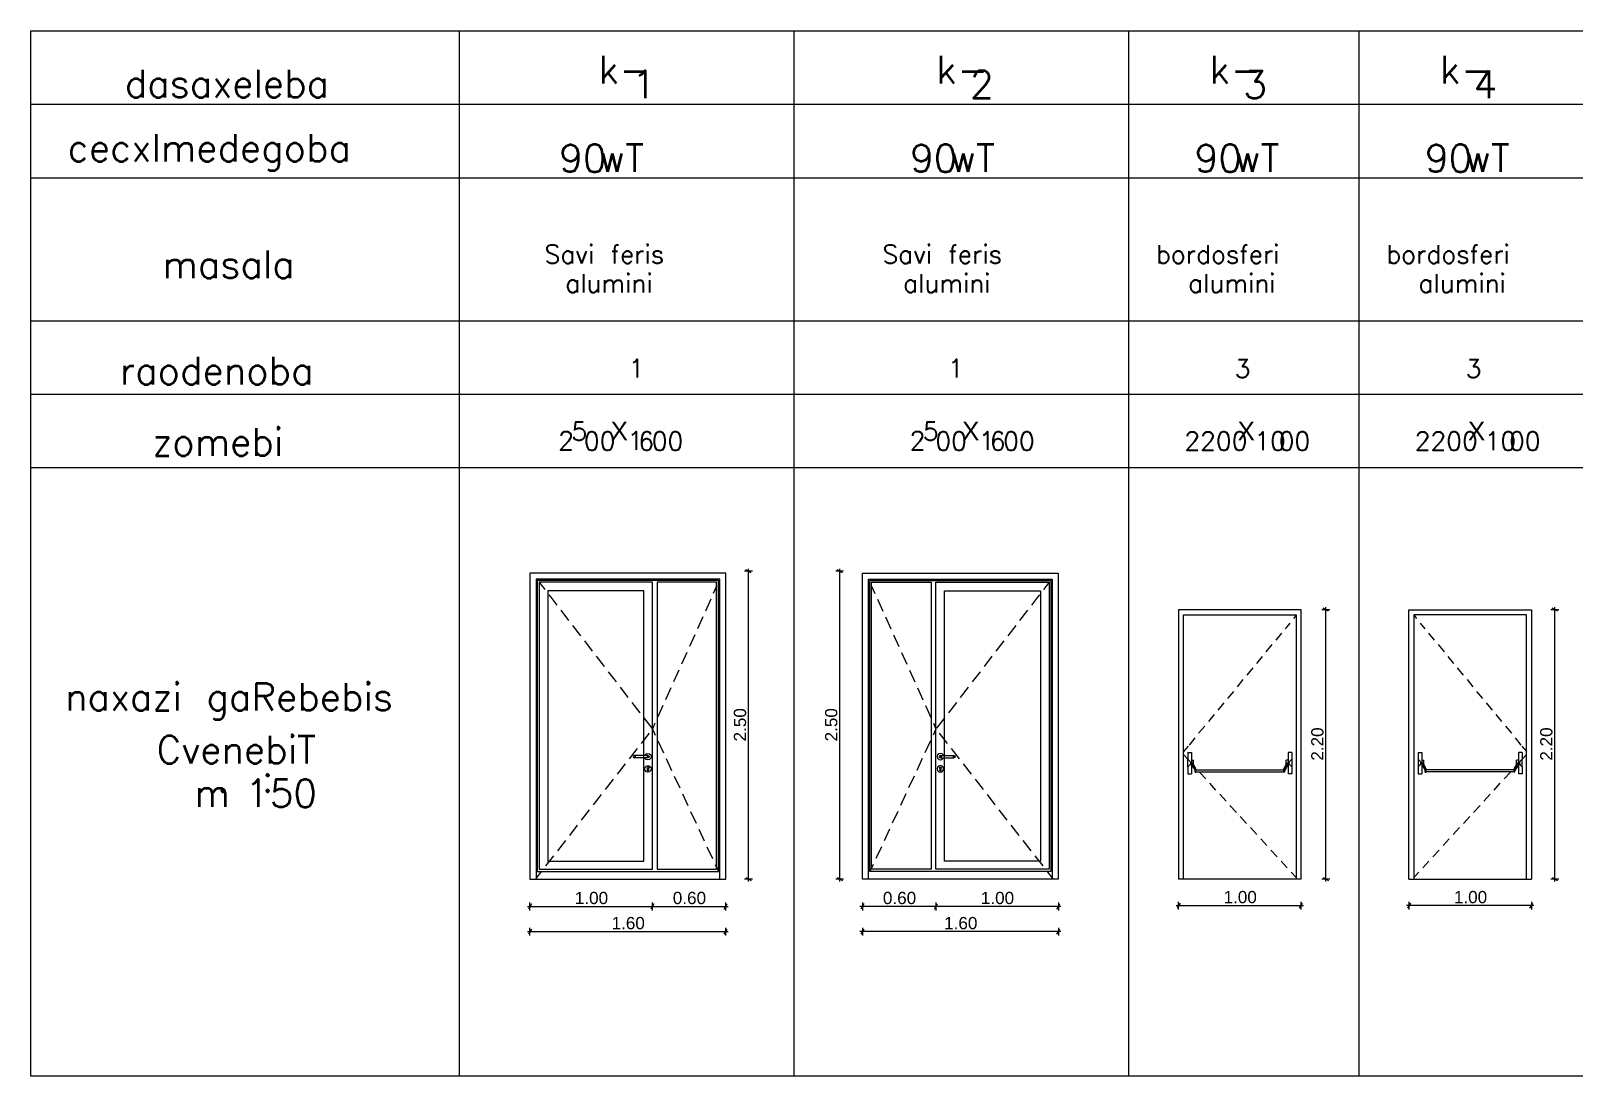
# Model space of a CAD drawing. Header units: millimetres. Extents: x 475616349 to 476941521, y 4620115302 to 4621446928.
# Drawn here: x 476661178 to 476692290, y 4620389122 to 4620410203 of the extents above; entities that cross this region are included whole.
import ezdxf

# ---------------------------------------------------------------- set-up
doc = ezdxf.new("R2010")
doc.units = ezdxf.units.MM
doc.header["$MEASUREMENT"] = 0
doc.layers.add('New_Car-Art_Pen_No__4', color=7, linetype='Continuous', lineweight=0)
doc.styles.add('GENERATED_STYLE_2', font='arial.ttf')

msp = doc.modelspace()

# ---------------------------------------------------------------- linework, layer by layer
at = {"layer": 'New_Car-Art_Pen_No__4', "color": 7, "linetype": 'Continuous', "lineweight": 0}
for points in [[(476661177.553, 4620410203.036), (476683314.077, 4620410203.036)], [(476661177.553, 4620389121.904), (476661177.553, 4620410203.036)], [(476669816.757, 4620389121.904), (476669816.757, 4620410203.036)], [(476676565.167, 4620389121.904), (476676565.167, 4620410203.036)], [(476683314.077, 4620389121.904), (476683314.077, 4620410203.036)], [(476683314.077, 4620389121.904), (476683314.077, 4620410203.036)], [(476683314.077, 4620410203.036), (476701888.106, 4620410203.036)], [(476687957.584, 4620389121.904), (476687957.584, 4620410203.036)], [(476661177.553, 4620408722.034), (476683314.077, 4620408722.034)], [(476683314.077, 4620408722.034), (476701888.106, 4620408722.034)], [(476661177.553, 4620407241.031), (476683314.077, 4620407241.031)], [(476683314.077, 4620407241.031), (476701888.106, 4620407241.031)], [(476661177.553, 4620404355.827), (476683314.077, 4620404355.827)], [(476683314.077, 4620404355.827), (476701888.106, 4620404355.827)], [(476661177.553, 4620402874.825), (476683314.077, 4620402874.825)], [(476683314.077, 4620402874.825), (476701888.106, 4620402874.825)], [(476661177.553, 4620401393.823), (476683314.077, 4620401393.823)], [(476683314.077, 4620401393.823), (476701888.106, 4620401393.823)], [(476675697.666, 4620399273.219), (476675593.065, 4620399333.619)], [(476675645.365, 4620399303.419), (476675645.365, 4620399354.519)], [(476677537.168, 4620399273.219), (476677432.568, 4620399333.619)], [(476677484.868, 4620399303.419), (476677484.868, 4620399354.519)], [(476675187.665, 4620399268.619), (476671239.259, 4620399268.619)], [(476671239.259, 4620399268.619), (476671239.259, 4620398773.519)], [(476675064.265, 4620399144.919), (476671362.659, 4620399144.919)], [(476671362.659, 4620399144.919), (476671362.659, 4620398773.519)], [(476675039.565, 4620399120.219), (476671387.359, 4620399120.219)], [(476671387.359, 4620399120.219), (476671387.359, 4620398773.519)], [(476673707.063, 4620399083.119), (476671424.359, 4620399083.119)], [(476671424.359, 4620399083.119), (476671424.359, 4620398773.519)], [(476671424.359, 4620399083.119), (476671539.659, 4620398933.619)], [(476673707.063, 4620398773.519), (476673707.063, 4620399083.119)], [(476675002.564, 4620399083.119), (476673805.763, 4620399083.119)], [(476673805.763, 4620399083.119), (476673805.763, 4620398773.519)], [(476675002.564, 4620399006.419), (476674936.264, 4620398858.819)], [(476675002.564, 4620398773.519), (476675002.564, 4620399083.119)], [(476675039.565, 4620398773.519), (476675039.565, 4620399120.219)], [(476675064.265, 4620398773.519), (476675064.265, 4620399144.919)], [(476675187.665, 4620398773.519), (476675187.665, 4620399268.619)], [(476675723.866, 4620399303.419), (476675566.965, 4620399303.419)], [(476675645.365, 4620393097.41), (476675645.365, 4620399303.419)], [(476677563.368, 4620399303.419), (476677406.368, 4620399303.419)], [(476677484.868, 4620393097.41), (476677484.868, 4620399303.419)], [(476677942.569, 4620398773.519), (476677942.569, 4620399268.619)], [(476677942.569, 4620399268.619), (476681890.975, 4620399268.619)], [(476678065.969, 4620398773.519), (476678065.969, 4620399144.919)], [(476678065.969, 4620399144.919), (476681767.575, 4620399144.919)], [(476678090.669, 4620398773.519), (476678090.669, 4620399120.219)], [(476678090.669, 4620399120.219), (476681742.875, 4620399120.219)], [(476678127.669, 4620398773.519), (476678127.669, 4620399083.119)], [(476678127.669, 4620399083.119), (476679324.571, 4620399083.119)], [(476678127.669, 4620399006.419), (476678193.969, 4620398858.819)], [(476679324.571, 4620399083.119), (476679324.571, 4620398773.519)], [(476679423.271, 4620398773.519), (476679423.271, 4620399083.119)], [(476679423.271, 4620399083.119), (476681705.875, 4620399083.119)], [(476681705.875, 4620399083.119), (476681590.575, 4620398933.619)], [(476681705.875, 4620399083.119), (476681705.875, 4620398773.519)], [(476681742.875, 4620399120.219), (476681742.875, 4620398773.519)], [(476681767.575, 4620399144.919), (476681767.575, 4620398773.519)], [(476681890.975, 4620399268.619), (476681890.975, 4620398773.519)], [(476671239.259, 4620398773.519), (476671239.159, 4620393097.81)], [(476671362.659, 4620398773.519), (476671362.659, 4620393097.81)], [(476671387.359, 4620398773.519), (476671387.359, 4620393245.81)], [(476671424.359, 4620398773.519), (476671424.359, 4620393295.21)], [(476673534.262, 4620398910.419), (476671597.059, 4620398910.419)], [(476671597.059, 4620398910.419), (476671597.059, 4620398773.519)], [(476671597.059, 4620398773.519), (476671597.059, 4620393455.61)], [(476671619.459, 4620398830.119), (476671658.159, 4620398779.919)], [(476671658.159, 4620398779.919), (476671778.96, 4620398623.318)], [(476673534.262, 4620398773.519), (476673534.262, 4620398910.419)], [(476673534.262, 4620393455.61), (476673534.262, 4620398773.519)], [(476673707.063, 4620396122.914), (476673707.063, 4620398773.519)], [(476673805.763, 4620398773.519), (476673805.763, 4620393295.21)], [(476674882.764, 4620398739.718), (476674775.664, 4620398501.418)], [(476675002.564, 4620393295.21), (476675002.564, 4620398773.519)], [(476675039.565, 4620393245.81), (476675039.565, 4620398773.519)], [(476675064.265, 4620393097.81), (476675064.265, 4620398773.519)], [(476675187.465, 4620393097.81), (476675187.665, 4620398773.519)], [(476677942.769, 4620393097.81), (476677942.569, 4620398773.519)], [(476678065.969, 4620393097.81), (476678065.969, 4620398773.519)], [(476678090.669, 4620393245.81), (476678090.669, 4620398773.519)], [(476678127.669, 4620393295.21), (476678127.669, 4620398773.519)], [(476678247.469, 4620398739.718), (476678354.57, 4620398501.418)], [(476679324.571, 4620398773.519), (476679324.571, 4620393295.21)], [(476679423.271, 4620396122.914), (476679423.271, 4620398773.519)], [(476679595.972, 4620398773.519), (476679595.972, 4620398910.419)], [(476679595.972, 4620398910.419), (476681533.174, 4620398910.419)], [(476679595.972, 4620393455.61), (476679595.972, 4620398773.519)], [(476681472.074, 4620398779.919), (476681351.274, 4620398623.318)], [(476681510.774, 4620398830.119), (476681472.074, 4620398779.919)], [(476681533.174, 4620398910.419), (476681533.174, 4620398773.519)], [(476681533.174, 4620398773.519), (476681533.174, 4620393455.61)], [(476681705.875, 4620398773.519), (476681705.875, 4620393295.21)], [(476681742.875, 4620398773.519), (476681742.875, 4620393245.81)], [(476681767.575, 4620398773.519), (476681767.575, 4620393097.81)], [(476681890.975, 4620398773.519), (476681891.175, 4620393097.81)], [(476671858.76, 4620398519.818), (476672018.26, 4620398312.918)], [(476674722.164, 4620398382.318), (476674615.064, 4620398144.018)], [(476678408.07, 4620398382.318), (476678515.17, 4620398144.018)], [(476681271.474, 4620398519.818), (476681111.974, 4620398312.918)], [(476684316.579, 4620398527.618), (476684316.579, 4620393097.21)], [(476686784.882, 4620398527.618), (476684316.579, 4620398527.618)], [(476684415.279, 4620393097.21), (476684415.279, 4620398428.818)], [(476684415.279, 4620398428.818), (476686686.182, 4620398428.818)], [(476686682.082, 4620398412.618), (476686631.282, 4620398350.818)], [(476686686.182, 4620398428.818), (476686686.182, 4620393097.21)], [(476686784.882, 4620393097.21), (476686784.882, 4620398527.618)], [(476687363.683, 4620398527.618), (476687206.783, 4620398527.618)], [(476687337.583, 4620398497.418), (476687232.883, 4620398557.818)], [(476687285.183, 4620398527.618), (476687285.183, 4620398578.718)], [(476687285.183, 4620393097.21), (476687285.183, 4620398527.618)], [(476688960.086, 4620393097.21), (476688960.086, 4620398527.618)], [(476688960.086, 4620398527.618), (476691428.39, 4620398527.618)], [(476689058.786, 4620398428.818), (476689058.786, 4620393097.21)], [(476691329.689, 4620398428.818), (476689058.786, 4620398428.818)], [(476689062.886, 4620398412.618), (476689113.686, 4620398350.818)], [(476691329.689, 4620393097.21), (476691329.689, 4620398428.818)], [(476691428.39, 4620398527.618), (476691428.39, 4620393097.21)], [(476691979.39, 4620398527.618), (476691822.49, 4620398527.618)], [(476691953.29, 4620398497.418), (476691848.69, 4620398557.818)], [(476691900.99, 4620398527.618), (476691900.99, 4620398578.718)], [(476691900.99, 4620393097.21), (476691900.99, 4620398527.618)], [(476672098.06, 4620398209.518), (476672257.56, 4620398002.617)], [(476681032.274, 4620398209.518), (476680872.673, 4620398002.617)], [(476686559.682, 4620398259.918), (476686466.082, 4620398146.018)], [(476689185.286, 4620398259.918), (476689278.886, 4620398146.018)], [(476672337.26, 4620397899.217), (476672496.861, 4620397692.317)], [(476674561.564, 4620398024.817), (476674454.464, 4620397786.517)], [(476678568.67, 4620398024.817), (476678675.77, 4620397786.517)], [(476680792.973, 4620397899.217), (476680633.473, 4620397692.317)], [(476686199.082, 4620397824.917), (476686077.281, 4620397679.817)], [(476686390.982, 4620398057.817), (476686274.182, 4620397913.017)], [(476689353.886, 4620398057.817), (476689470.787, 4620397913.017)], [(476689545.787, 4620397824.917), (476689667.687, 4620397679.817)], [(476672576.561, 4620397588.917), (476672736.061, 4620397382.016)], [(476674400.964, 4620397667.417), (476674293.863, 4620397429.116)], [(476678729.27, 4620397667.417), (476678836.37, 4620397429.116)], [(476680553.673, 4620397588.917), (476680394.173, 4620397382.016)], [(476686002.481, 4620397586.717), (476685885.681, 4620397441.816)], [(476689742.387, 4620397586.717), (476689859.287, 4620397441.816)], [(476672815.861, 4620397278.616), (476672975.361, 4620397071.716)], [(476674240.363, 4620397310.016), (476674133.263, 4620397071.716)], [(476678889.87, 4620397310.016), (476678996.971, 4620397071.716)], [(476680314.373, 4620397278.616), (476680154.872, 4620397071.716)], [(476685810.581, 4620397353.716), (476685688.781, 4620397208.616)], [(476689934.387, 4620397353.716), (476690056.187, 4620397208.616)], [(476673055.162, 4620396968.316), (476673214.662, 4620396761.415)], [(476674079.763, 4620396952.516), (476673972.763, 4620396714.315)], [(476679050.471, 4620396952.516), (476679157.571, 4620396714.315)], [(476680075.072, 4620396968.316), (476679915.572, 4620396761.415)], [(476685422.08, 4620396882.516), (476685300.28, 4620396737.415)], [(476685613.781, 4620397120.516), (476685496.881, 4620396975.616)], [(476690131.188, 4620397120.516), (476690248.088, 4620396975.616)], [(476690322.888, 4620396882.516), (476690444.688, 4620396737.415)], [(476673294.362, 4620396658.015), (476673453.962, 4620396451.115)], [(476673919.163, 4620396595.115), (476673812.163, 4620396356.815)], [(476679211.071, 4620396595.115), (476679318.171, 4620396356.815)], [(476679835.872, 4620396658.015), (476679676.372, 4620396451.115)], [(476685230.18, 4620396649.515), (476685108.38, 4620396504.415)], [(476690514.788, 4620396649.515), (476690636.588, 4620396504.415)], [(476673533.662, 4620396347.715), (476673693.162, 4620396140.814)], [(476673758.563, 4620396237.715), (476673707.063, 4620396122.914)], [(476679371.671, 4620396237.715), (476679423.271, 4620396122.914)], [(476679596.572, 4620396347.715), (476679437.071, 4620396140.814)], [(476685033.38, 4620396416.315), (476684916.48, 4620396271.415)], [(476690711.588, 4620396416.315), (476690828.489, 4620396271.415)], [(476673640.562, 4620396037.714), (476673479.862, 4620395831.814)], [(476673707.063, 4620393295.21), (476673707.063, 4620396122.914)], [(476673707.063, 4620396122.914), (476673763.963, 4620396000.114)], [(476679423.271, 4620396122.914), (476679366.371, 4620396000.114)], [(476679423.271, 4620393295.21), (476679423.271, 4620396122.914)], [(476679489.671, 4620396037.714), (476679650.372, 4620395831.814)], [(476684644.779, 4620395945.114), (476684527.979, 4620395800.314)], [(476684841.68, 4620396178.415), (476684719.579, 4620396038.214)], [(476690903.289, 4620396178.415), (476691025.389, 4620396038.214)], [(476691100.089, 4620395945.114), (476691216.989, 4620395800.314)], [(476673399.562, 4620395728.814), (476673238.862, 4620395522.814)], [(476673328.362, 4620395582.914), (476673321.162, 4620395565.514)], [(476673332.262, 4620395582.914), (476673325.362, 4620395565.514)], [(476673345.862, 4620395590.214), (476673328.362, 4620395582.914)], [(476673344.062, 4620395582.914), (476673338.862, 4620395565.514)], [(476673348.662, 4620395590.214), (476673345.862, 4620395590.214)], [(476673356.662, 4620395590.214), (476673348.662, 4620395590.214)], [(476673368.662, 4620395590.214), (476673356.662, 4620395590.214)], [(476673361.862, 4620395582.914), (476673359.062, 4620395565.514)], [(476673382.862, 4620395590.214), (476673368.662, 4620395590.214)], [(476673580.262, 4620395590.214), (476673382.862, 4620395590.214)], [(476673557.262, 4620395590.214), (476673559.562, 4620395598.814)], [(476673559.562, 4620395598.814), (476673583.962, 4620395623.214)], [(476673594.462, 4620395590.214), (476673580.262, 4620395590.214)], [(476673583.962, 4620395623.214), (476673617.262, 4620395632.114)], [(476673606.462, 4620395590.214), (476673594.462, 4620395590.214)], [(476673601.262, 4620395582.914), (476673604.062, 4620395565.514)], [(476673614.462, 4620395590.214), (476673606.462, 4620395590.214)], [(476673617.262, 4620395590.214), (476673614.462, 4620395590.214)], [(476673617.262, 4620395632.114), (476673650.562, 4620395623.214)], [(476673617.262, 4620395590.214), (476673634.762, 4620395582.914)], [(476673619.062, 4620395582.914), (476673624.262, 4620395565.514)], [(476673630.862, 4620395582.914), (476673637.662, 4620395565.514)], [(476673634.762, 4620395582.914), (476673641.962, 4620395565.514)], [(476673650.562, 4620395623.214), (476673674.962, 4620395598.814)], [(476673674.962, 4620395598.814), (476673683.862, 4620395565.514)], [(476673818.763, 4620395881.514), (476673928.563, 4620395644.514)], [(476679311.471, 4620395881.514), (476679201.671, 4620395644.514)], [(476679455.271, 4620395598.814), (476679446.371, 4620395565.514)], [(476679479.671, 4620395623.214), (476679455.271, 4620395598.814)], [(476679512.971, 4620395632.114), (476679479.671, 4620395623.214)], [(476679495.471, 4620395582.914), (476679488.271, 4620395565.514)], [(476679499.371, 4620395582.914), (476679492.571, 4620395565.514)], [(476679512.971, 4620395590.214), (476679495.471, 4620395582.914)], [(476679511.271, 4620395582.914), (476679505.971, 4620395565.514)], [(476679546.271, 4620395623.214), (476679512.971, 4620395632.114)], [(476679512.971, 4620395590.214), (476679515.771, 4620395590.214)], [(476679515.771, 4620395590.214), (476679523.771, 4620395590.214)], [(476679523.771, 4620395590.214), (476679535.771, 4620395590.214)], [(476679528.971, 4620395582.914), (476679526.171, 4620395565.514)], [(476679535.771, 4620395590.214), (476679549.971, 4620395590.214)], [(476679570.671, 4620395598.814), (476679546.271, 4620395623.214)], [(476679549.971, 4620395590.214), (476679747.372, 4620395590.214)], [(476679572.971, 4620395590.214), (476679570.671, 4620395598.814)], [(476679730.672, 4620395728.814), (476679891.372, 4620395522.814)], [(476679747.372, 4620395590.214), (476679761.572, 4620395590.214)], [(476679761.572, 4620395590.214), (476679773.572, 4620395590.214)], [(476679768.372, 4620395582.914), (476679771.172, 4620395565.514)], [(476679773.572, 4620395590.214), (476679781.572, 4620395590.214)], [(476679781.572, 4620395590.214), (476679784.372, 4620395590.214)], [(476679784.372, 4620395590.214), (476679801.872, 4620395582.914)], [(476679786.172, 4620395582.914), (476679791.372, 4620395565.514)], [(476679798.072, 4620395582.914), (476679804.872, 4620395565.514)], [(476679801.872, 4620395582.914), (476679809.072, 4620395565.514)], [(476684509.179, 4620395779.514), (476684415.279, 4620395670.614)], [(476684504.579, 4620395511.914), (476684415.279, 4620395606.114)], [(476684504.579, 4620395650.714), (476684504.579, 4620395571.414)], [(476684504.579, 4620395650.714), (476684573.979, 4620395650.714)], [(476684573.979, 4620395650.714), (476684573.979, 4620395571.414)], [(476686527.482, 4620395650.714), (476686527.482, 4620395571.414)], [(476686596.882, 4620395650.714), (476686527.482, 4620395650.714)], [(476686596.882, 4620395650.714), (476686596.882, 4620395571.414)], [(476689148.086, 4620395650.714), (476689148.086, 4620395571.414)], [(476689148.086, 4620395650.714), (476689217.486, 4620395650.714)], [(476689217.486, 4620395650.714), (476689217.486, 4620395571.414)], [(476691170.989, 4620395650.714), (476691170.989, 4620395571.414)], [(476691240.389, 4620395650.714), (476691170.989, 4620395650.714)], [(476691235.789, 4620395779.514), (476691329.689, 4620395670.614)], [(476691240.389, 4620395650.714), (476691240.389, 4620395571.414)], [(476691240.389, 4620395511.914), (476691329.689, 4620395606.114)], [(476673158.562, 4620395419.813), (476672997.861, 4620395213.913)], [(476673321.162, 4620395565.514), (476673328.362, 4620395548.014)], [(476673325.362, 4620395565.514), (476673332.262, 4620395548.014)], [(476673328.362, 4620395548.014), (476673345.862, 4620395540.814)], [(476673338.862, 4620395565.514), (476673344.062, 4620395548.014)], [(476673348.662, 4620395540.814), (476673345.862, 4620395540.814)], [(476673356.662, 4620395540.814), (476673348.662, 4620395540.814)], [(476673368.662, 4620395540.814), (476673356.662, 4620395540.814)], [(476673359.062, 4620395565.514), (476673361.862, 4620395548.014)], [(476673382.862, 4620395540.814), (476673368.662, 4620395540.814)], [(476673580.262, 4620395540.814), (476673382.862, 4620395540.814)], [(476673550.662, 4620395318.713), (476673559.562, 4620395352.013)], [(476673559.562, 4620395285.413), (476673550.662, 4620395318.713)], [(476673559.562, 4620395532.214), (476673557.262, 4620395540.814)], [(476673583.962, 4620395507.814), (476673559.562, 4620395532.214)], [(476673559.562, 4620395352.013), (476673583.962, 4620395376.413)], [(476673583.962, 4620395261.013), (476673559.562, 4620395285.413)], [(476673594.462, 4620395540.814), (476673580.262, 4620395540.814)], [(476673617.262, 4620395498.914), (476673583.962, 4620395507.814)], [(476673583.962, 4620395376.413), (476673617.262, 4620395385.313)], [(476673606.462, 4620395540.814), (476673594.462, 4620395540.814)], [(476673600.662, 4620395347.413), (476673598.862, 4620395342.613)], [(476673598.862, 4620395342.613), (476673604.962, 4620395329.613)], [(476673600.662, 4620395347.413), (476673604.062, 4620395356.113)], [(476673604.062, 4620395565.514), (476673601.262, 4620395548.014)], [(476673617.262, 4620395361.713), (476673604.062, 4620395356.113)], [(476673604.962, 4620395329.613), (476673604.962, 4620395325.813)], [(476673604.962, 4620395325.813), (476673604.962, 4620395318.713)], [(476673604.962, 4620395318.713), (476673604.962, 4620395311.613)], [(476673604.962, 4620395311.613), (476673604.962, 4620395297.313)], [(476673604.962, 4620395297.313), (476673604.962, 4620395287.913)], [(476673604.962, 4620395287.913), (476673608.562, 4620395279.113)], [(476673614.462, 4620395540.814), (476673606.462, 4620395540.814)], [(476673608.562, 4620395279.113), (476673617.262, 4620395275.513)], [(476673617.262, 4620395540.814), (476673614.462, 4620395540.814)], [(476673634.762, 4620395548.014), (476673617.262, 4620395540.814)], [(476673650.562, 4620395507.814), (476673617.262, 4620395498.914)], [(476673617.262, 4620395385.313), (476673650.562, 4620395376.413)], [(476673630.562, 4620395356.113), (476673617.262, 4620395361.713)], [(476673617.262, 4620395275.513), (476673625.962, 4620395279.113)], [(476673624.262, 4620395565.514), (476673619.062, 4620395548.014)], [(476673625.962, 4620395279.113), (476673629.662, 4620395287.913)], [(476673629.662, 4620395329.613), (476673635.662, 4620395342.613)], [(476673629.662, 4620395325.813), (476673629.662, 4620395329.613)], [(476673629.662, 4620395325.813), (476673629.662, 4620395318.713)], [(476673629.662, 4620395318.713), (476673629.662, 4620395311.613)], [(476673629.662, 4620395311.613), (476673629.662, 4620395297.313)], [(476673629.662, 4620395297.313), (476673629.662, 4620395287.913)], [(476673633.862, 4620395347.413), (476673630.562, 4620395356.113)], [(476673637.662, 4620395565.514), (476673630.862, 4620395548.014)], [(476673633.862, 4620395347.413), (476673635.662, 4620395342.613)], [(476673641.962, 4620395565.514), (476673634.762, 4620395548.014)], [(476673674.962, 4620395532.214), (476673650.562, 4620395507.814)], [(476673650.562, 4620395376.413), (476673674.962, 4620395352.013)], [(476673674.962, 4620395285.413), (476673650.562, 4620395261.013)], [(476673683.862, 4620395565.514), (476673674.962, 4620395532.214)], [(476673674.962, 4620395352.013), (476673683.862, 4620395318.713)], [(476673683.862, 4620395318.713), (476673674.962, 4620395285.413)], [(476673983.463, 4620395526.014), (476674093.263, 4620395288.913)], [(476679146.771, 4620395526.014), (476679036.971, 4620395288.913)], [(476679446.371, 4620395565.514), (476679455.271, 4620395532.214)], [(476679455.271, 4620395352.013), (476679446.371, 4620395318.713)], [(476679446.371, 4620395318.713), (476679455.271, 4620395285.413)], [(476679455.271, 4620395532.214), (476679479.671, 4620395507.814)], [(476679479.671, 4620395376.413), (476679455.271, 4620395352.013)], [(476679455.271, 4620395285.413), (476679479.671, 4620395261.013)], [(476679479.671, 4620395507.814), (476679512.971, 4620395498.914)], [(476679512.971, 4620395385.313), (476679479.671, 4620395376.413)], [(476679488.271, 4620395565.514), (476679495.471, 4620395548.014)], [(476679492.571, 4620395565.514), (476679499.371, 4620395548.014)], [(476679496.371, 4620395347.413), (476679494.571, 4620395342.613)], [(476679500.671, 4620395329.613), (476679494.571, 4620395342.613)], [(476679495.471, 4620395548.014), (476679512.971, 4620395540.814)], [(476679496.371, 4620395347.413), (476679499.671, 4620395356.113)], [(476679499.671, 4620395356.113), (476679512.971, 4620395361.713)], [(476679500.671, 4620395325.813), (476679500.671, 4620395329.613)], [(476679500.671, 4620395325.813), (476679500.671, 4620395318.713)], [(476679500.671, 4620395318.713), (476679500.671, 4620395311.613)], [(476679500.671, 4620395311.613), (476679500.671, 4620395297.313)], [(476679500.671, 4620395297.313), (476679500.671, 4620395287.913)], [(476679504.271, 4620395279.113), (476679500.671, 4620395287.913)], [(476679512.971, 4620395275.513), (476679504.271, 4620395279.113)], [(476679505.971, 4620395565.514), (476679511.271, 4620395548.014)], [(476679512.971, 4620395540.814), (476679515.771, 4620395540.814)], [(476679512.971, 4620395498.914), (476679546.271, 4620395507.814)], [(476679546.271, 4620395376.413), (476679512.971, 4620395385.313)], [(476679512.971, 4620395361.713), (476679526.271, 4620395356.113)], [(476679521.671, 4620395279.113), (476679512.971, 4620395275.513)], [(476679515.771, 4620395540.814), (476679523.771, 4620395540.814)], [(476679525.271, 4620395287.913), (476679521.671, 4620395279.113)], [(476679523.771, 4620395540.814), (476679535.771, 4620395540.814)], [(476679531.371, 4620395342.613), (476679525.271, 4620395329.613)], [(476679525.271, 4620395329.613), (476679525.271, 4620395325.813)], [(476679525.271, 4620395325.813), (476679525.271, 4620395318.713)], [(476679525.271, 4620395318.713), (476679525.271, 4620395311.613)], [(476679525.271, 4620395311.613), (476679525.271, 4620395297.313)], [(476679525.271, 4620395297.313), (476679525.271, 4620395287.913)], [(476679526.171, 4620395565.514), (476679528.971, 4620395548.014)], [(476679529.571, 4620395347.413), (476679526.271, 4620395356.113)], [(476679529.571, 4620395347.413), (476679531.371, 4620395342.613)], [(476679535.771, 4620395540.814), (476679549.971, 4620395540.814)], [(476679546.271, 4620395507.814), (476679570.671, 4620395532.214)], [(476679570.671, 4620395352.013), (476679546.271, 4620395376.413)], [(476679546.271, 4620395261.013), (476679570.671, 4620395285.413)], [(476679549.971, 4620395540.814), (476679747.372, 4620395540.814)], [(476679570.671, 4620395532.214), (476679572.971, 4620395540.814)], [(476679579.571, 4620395318.713), (476679570.671, 4620395352.013)], [(476679570.671, 4620395285.413), (476679579.571, 4620395318.713)], [(476679747.372, 4620395540.814), (476679761.572, 4620395540.814)], [(476679761.572, 4620395540.814), (476679773.572, 4620395540.814)], [(476679771.172, 4620395565.514), (476679768.372, 4620395548.014)], [(476679773.572, 4620395540.814), (476679781.572, 4620395540.814)], [(476679781.572, 4620395540.814), (476679784.372, 4620395540.814)], [(476679801.872, 4620395548.014), (476679784.372, 4620395540.814)], [(476679791.372, 4620395565.514), (476679786.172, 4620395548.014)], [(476679804.872, 4620395565.514), (476679798.072, 4620395548.014)], [(476679809.072, 4620395565.514), (476679801.872, 4620395548.014)], [(476679971.672, 4620395419.813), (476680132.372, 4620395213.913)], [(476684524.379, 4620395378.013), (476684504.479, 4620395358.213)], [(476684504.579, 4620395571.414), (476684504.579, 4620395526.814)], [(476684504.579, 4620395526.814), (476684504.579, 4620395516.914)], [(476684504.579, 4620395516.814), (476684524.379, 4620395492.014)], [(476684504.579, 4620395358.213), (476684504.579, 4620395516.814)], [(476684504.579, 4620395358.213), (476684504.579, 4620395343.313)], [(476684504.579, 4620395343.313), (476684504.579, 4620395303.713)], [(476684504.579, 4620395303.713), (476684504.579, 4620395219.413)], [(476684524.379, 4620395492.114), (476684544.179, 4620395472.213)], [(476684544.179, 4620395397.913), (476684524.379, 4620395378.013)], [(476684544.179, 4620395472.213), (476684554.079, 4620395447.413)], [(476684554.079, 4620395422.613), (476684544.179, 4620395397.813)], [(476684554.079, 4620395447.413), (476684554.079, 4620395422.613)], [(476684573.979, 4620395571.414), (476684573.979, 4620395526.814)], [(476684573.979, 4620395526.814), (476684573.979, 4620395492.114)], [(476684573.979, 4620395492.114), (476684573.979, 4620395472.213)], [(476684573.979, 4620395492.114), (476684573.979, 4620395482.213)], [(476684573.979, 4620395492.114), (476684598.779, 4620395492.114)], [(476684573.979, 4620395482.113), (476684573.979, 4620395467.313)], [(476684573.979, 4620395472.213), (476684573.979, 4620395447.413)], [(476684573.979, 4620395467.313), (476684573.979, 4620395447.413)], [(476684573.979, 4620395447.413), (476684573.979, 4620395422.613)], [(476684573.979, 4620395447.413), (476684573.979, 4620395422.613)], [(476684573.979, 4620395432.613), (476684573.979, 4620395437.613)], [(476684573.979, 4620395422.613), (476684573.979, 4620395397.813)], [(476684573.979, 4620395422.613), (476684573.979, 4620395402.813)], [(476684573.979, 4620395402.813), (476684573.979, 4620395387.913)], [(476684573.979, 4620395397.913), (476684573.979, 4620395378.013)], [(476684573.979, 4620395387.913), (476684573.979, 4620395378.013)], [(476684573.979, 4620395378.013), (476684573.979, 4620395343.313)], [(476684573.979, 4620395378.013), (476684598.779, 4620395378.013)], [(476684573.979, 4620395343.313), (476684573.979, 4620395303.713)], [(476684573.979, 4620395303.713), (476684573.979, 4620395219.413)], [(476684598.779, 4620395492.114), (476684618.579, 4620395492.114)], [(476684598.779, 4620395412.713), (476684598.779, 4620395447.413)], [(476684648.279, 4620395313.613), (476684598.779, 4620395412.713)], [(476684598.779, 4620395373.113), (476684648.279, 4620395283.813)], [(476684618.579, 4620395482.113), (476684618.579, 4620395492.014)], [(476684618.579, 4620395467.313), (476684618.579, 4620395482.113)], [(476684618.579, 4620395447.413), (476684618.579, 4620395467.313)], [(476684618.579, 4620395412.713), (476684618.579, 4620395447.413)], [(476684663.179, 4620395313.613), (476684618.579, 4620395412.713)], [(476684658.279, 4620395343.313), (476684643.379, 4620395358.213)], [(476684648.279, 4620395293.713), (476684648.279, 4620395313.613)], [(476684648.279, 4620395278.913), (476684648.279, 4620395293.713)], [(476684648.279, 4620395264.013), (476684648.279, 4620395278.913)], [(476684648.279, 4620395254.113), (476684648.279, 4620395264.013)], [(476684663.179, 4620395293.713), (476684663.179, 4620395313.613)], [(476684663.179, 4620395298.713), (476686438.182, 4620395298.713)], [(476684663.179, 4620395278.913), (476684663.179, 4620395293.713)], [(476684663.179, 4620395264.013), (476684663.179, 4620395278.913)], [(476684663.179, 4620395254.113), (476684663.179, 4620395264.013)], [(476686438.282, 4620395313.613), (476686482.882, 4620395412.713)], [(476686438.282, 4620395293.713), (476686438.282, 4620395313.613)], [(476686438.282, 4620395278.913), (476686438.282, 4620395293.713)], [(476686438.282, 4620395264.013), (476686438.282, 4620395278.913)], [(476686438.282, 4620395254.113), (476686438.282, 4620395264.013)], [(476686458.082, 4620395313.613), (476686502.682, 4620395412.713)], [(476686502.682, 4620395373.113), (476686458.082, 4620395283.813)], [(476686458.082, 4620395293.713), (476686458.082, 4620395313.613)], [(476686458.082, 4620395278.913), (476686458.082, 4620395293.713)], [(476686458.082, 4620395264.013), (476686458.082, 4620395278.913)], [(476686458.082, 4620395254.113), (476686458.082, 4620395264.013)], [(476686502.682, 4620395492.114), (476686482.882, 4620395492.114)], [(476686482.882, 4620395482.113), (476686482.882, 4620395492.014)], [(476686482.882, 4620395467.313), (476686482.882, 4620395482.113)], [(476686482.882, 4620395447.413), (476686482.882, 4620395467.313)], [(476686482.882, 4620395412.713), (476686482.882, 4620395447.413)], [(476686527.482, 4620395492.114), (476686502.682, 4620395492.114)], [(476686502.682, 4620395412.713), (476686502.682, 4620395447.413)], [(476686527.482, 4620395378.013), (476686502.682, 4620395378.013)], [(476686527.482, 4620395571.414), (476686527.482, 4620395526.814)], [(476686527.482, 4620395526.814), (476686527.482, 4620395492.114)], [(476686527.482, 4620395492.114), (476686527.482, 4620395482.213)], [(476686527.482, 4620395492.114), (476686527.482, 4620395472.213)], [(476686527.482, 4620395482.113), (476686527.482, 4620395467.313)], [(476686527.482, 4620395472.213), (476686527.482, 4620395447.413)], [(476686527.482, 4620395467.313), (476686527.482, 4620395447.413)], [(476686527.482, 4620395447.413), (476686527.482, 4620395422.613)], [(476686527.482, 4620395447.413), (476686527.482, 4620395422.613)], [(476686527.482, 4620395422.613), (476686527.482, 4620395402.813)], [(476686527.482, 4620395422.613), (476686527.482, 4620395397.813)], [(476686527.482, 4620395402.813), (476686527.482, 4620395387.913)], [(476686527.482, 4620395397.913), (476686527.482, 4620395378.013)], [(476686527.482, 4620395387.913), (476686527.482, 4620395378.013)], [(476686527.482, 4620395378.013), (476686527.482, 4620395343.313)], [(476686527.482, 4620395343.313), (476686527.482, 4620395303.713)], [(476686527.482, 4620395303.713), (476686527.482, 4620395219.413)], [(476686547.282, 4620395447.413), (476686557.182, 4620395472.213)], [(476686547.282, 4620395422.613), (476686547.282, 4620395447.413)], [(476686557.282, 4620395397.913), (476686547.282, 4620395422.713)], [(476686577.082, 4620395378.013), (476686557.182, 4620395397.913)], [(476686557.282, 4620395472.213), (476686577.082, 4620395492.114)], [(476686577.082, 4620395492.114), (476686596.882, 4620395516.914)], [(476686596.882, 4620395358.213), (476686577.082, 4620395378.013)], [(476686596.882, 4620395571.414), (476686596.882, 4620395526.814)], [(476686596.882, 4620395526.814), (476686596.882, 4620395516.914)], [(476686596.882, 4620395516.814), (476686596.882, 4620395358.213)], [(476686596.882, 4620395358.213), (476686596.882, 4620395343.313)], [(476686596.882, 4620395343.313), (476686596.882, 4620395303.713)], [(476686596.882, 4620395303.713), (476686596.882, 4620395219.413)], [(476689167.886, 4620395492.114), (476689147.986, 4620395516.914)], [(476689148.086, 4620395571.414), (476689148.086, 4620395526.814)], [(476689148.086, 4620395526.814), (476689148.086, 4620395516.914)], [(476689148.086, 4620395516.814), (476689148.086, 4620395358.213)], [(476689148.086, 4620395358.213), (476689167.886, 4620395378.013)], [(476689148.086, 4620395358.213), (476689148.086, 4620395343.313)], [(476689148.086, 4620395343.313), (476689148.086, 4620395303.713)], [(476689148.086, 4620395303.713), (476689148.086, 4620395219.413)], [(476689187.686, 4620395472.213), (476689167.886, 4620395492.114)], [(476689167.886, 4620395378.013), (476689187.686, 4620395397.913)], [(476689197.586, 4620395447.413), (476689187.686, 4620395472.213)], [(476689187.686, 4620395397.913), (476689197.586, 4620395422.713)], [(476689197.586, 4620395422.613), (476689197.586, 4620395447.413)], [(476689217.486, 4620395571.414), (476689217.486, 4620395526.814)], [(476689217.486, 4620395526.814), (476689217.486, 4620395492.114)], [(476689217.486, 4620395492.114), (476689217.486, 4620395482.213)], [(476689217.486, 4620395492.114), (476689242.286, 4620395492.114)], [(476689217.486, 4620395492.114), (476689217.486, 4620395472.213)], [(476689217.486, 4620395482.113), (476689217.486, 4620395467.313)], [(476689217.486, 4620395472.213), (476689217.486, 4620395447.413)], [(476689217.486, 4620395467.313), (476689217.486, 4620395447.413)], [(476689217.486, 4620395447.413), (476689217.486, 4620395422.613)], [(476689217.486, 4620395447.413), (476689217.486, 4620395422.613)], [(476689217.486, 4620395422.613), (476689217.486, 4620395402.813)], [(476689217.486, 4620395422.613), (476689217.486, 4620395397.813)], [(476689217.486, 4620395402.813), (476689217.486, 4620395387.913)], [(476689217.486, 4620395397.913), (476689217.486, 4620395378.013)], [(476689217.486, 4620395387.913), (476689217.486, 4620395378.013)], [(476689217.486, 4620395378.013), (476689242.286, 4620395378.013)], [(476689217.486, 4620395378.013), (476689217.486, 4620395343.313)], [(476689217.486, 4620395343.313), (476689217.486, 4620395303.713)], [(476689217.486, 4620395303.713), (476689217.486, 4620395219.413)], [(476689242.286, 4620395492.114), (476689262.086, 4620395492.114)], [(476689242.286, 4620395412.713), (476689242.286, 4620395447.413)], [(476689286.886, 4620395313.613), (476689242.286, 4620395412.713)], [(476689242.286, 4620395373.113), (476689286.886, 4620395283.813)], [(476689262.086, 4620395482.113), (476689262.086, 4620395492.014)], [(476689262.086, 4620395467.313), (476689262.086, 4620395482.113)], [(476689262.086, 4620395447.413), (476689262.086, 4620395467.313)], [(476689262.086, 4620395412.713), (476689262.086, 4620395447.413)], [(476689306.686, 4620395313.613), (476689262.086, 4620395412.713)], [(476689286.886, 4620395293.713), (476689286.886, 4620395313.613)], [(476689286.886, 4620395278.913), (476689286.886, 4620395293.713)], [(476689286.886, 4620395264.013), (476689286.886, 4620395278.913)], [(476689286.886, 4620395254.113), (476689286.886, 4620395264.013)], [(476689306.686, 4620395293.713), (476689306.686, 4620395313.613)], [(476691081.789, 4620395298.713), (476689306.686, 4620395298.713)], [(476689306.686, 4620395278.913), (476689306.686, 4620395293.713)], [(476689306.686, 4620395264.013), (476689306.686, 4620395278.913)], [(476689306.686, 4620395254.113), (476689306.686, 4620395264.013)], [(476691081.789, 4620395313.613), (476691126.389, 4620395412.713)], [(476691081.789, 4620395293.713), (476691081.789, 4620395313.613)], [(476691081.789, 4620395278.913), (476691081.789, 4620395293.713)], [(476691081.789, 4620395264.013), (476691081.789, 4620395278.913)], [(476691081.789, 4620395254.113), (476691081.789, 4620395264.013)], [(476691086.689, 4620395343.313), (476691101.589, 4620395358.213)], [(476691096.589, 4620395313.613), (476691146.189, 4620395412.713)], [(476691146.189, 4620395373.113), (476691096.589, 4620395283.813)], [(476691096.589, 4620395293.713), (476691096.589, 4620395313.613)], [(476691096.589, 4620395278.913), (476691096.589, 4620395293.713)], [(476691096.589, 4620395264.013), (476691096.589, 4620395278.913)], [(476691096.589, 4620395254.113), (476691096.589, 4620395264.013)], [(476691146.189, 4620395492.114), (476691126.389, 4620395492.114)], [(476691126.389, 4620395482.113), (476691126.389, 4620395492.014)], [(476691126.389, 4620395467.313), (476691126.389, 4620395482.113)], [(476691126.389, 4620395447.413), (476691126.389, 4620395467.313)], [(476691126.389, 4620395412.713), (476691126.389, 4620395447.413)], [(476691170.989, 4620395492.114), (476691146.189, 4620395492.114)], [(476691146.189, 4620395412.713), (476691146.189, 4620395447.413)], [(476691170.989, 4620395378.013), (476691146.189, 4620395378.013)], [(476691170.989, 4620395571.414), (476691170.989, 4620395526.814)], [(476691170.989, 4620395526.814), (476691170.989, 4620395492.114)], [(476691170.989, 4620395492.114), (476691170.989, 4620395472.213)], [(476691170.989, 4620395492.114), (476691170.989, 4620395482.213)], [(476691170.989, 4620395482.113), (476691170.989, 4620395467.313)], [(476691170.989, 4620395472.213), (476691170.989, 4620395447.413)], [(476691170.989, 4620395467.313), (476691170.989, 4620395447.413)], [(476691170.989, 4620395447.413), (476691170.989, 4620395422.613)], [(476691170.989, 4620395447.413), (476691170.989, 4620395422.613)], [(476691170.989, 4620395432.613), (476691170.989, 4620395437.613)], [(476691170.989, 4620395422.613), (476691170.989, 4620395397.813)], [(476691170.989, 4620395422.613), (476691170.989, 4620395402.813)], [(476691170.989, 4620395402.813), (476691170.989, 4620395387.913)], [(476691170.989, 4620395397.913), (476691170.989, 4620395378.013)], [(476691170.989, 4620395387.913), (476691170.989, 4620395378.013)], [(476691170.989, 4620395378.013), (476691170.989, 4620395343.313)], [(476691170.989, 4620395343.313), (476691170.989, 4620395303.713)], [(476691170.989, 4620395303.713), (476691170.989, 4620395219.413)], [(476691200.789, 4620395472.213), (476691190.789, 4620395447.413)], [(476691190.789, 4620395447.413), (476691190.789, 4620395422.613)], [(476691190.789, 4620395422.613), (476691200.689, 4620395397.813)], [(476691220.589, 4620395492.114), (476691200.689, 4620395472.213)], [(476691200.789, 4620395397.913), (476691220.589, 4620395378.013)], [(476691240.389, 4620395516.814), (476691220.589, 4620395492.014)], [(476691220.589, 4620395378.013), (476691240.389, 4620395358.213)], [(476691240.389, 4620395571.414), (476691240.389, 4620395526.814)], [(476691240.389, 4620395526.814), (476691240.389, 4620395516.914)], [(476691240.389, 4620395358.213), (476691240.389, 4620395516.814)], [(476691240.389, 4620395358.213), (476691240.389, 4620395343.313)], [(476691240.389, 4620395343.313), (476691240.389, 4620395303.713)], [(476691240.389, 4620395303.713), (476691240.389, 4620395219.413)], [(476672917.561, 4620395110.913), (476672756.861, 4620394904.913)], [(476673617.262, 4620395252.113), (476673583.962, 4620395261.013)], [(476673650.562, 4620395261.013), (476673617.262, 4620395252.113)], [(476674148.163, 4620395170.413), (476674257.963, 4620394933.413)], [(476678982.071, 4620395170.413), (476678872.27, 4620394933.413)], [(476679479.671, 4620395261.013), (476679512.971, 4620395252.113)], [(476679512.971, 4620395252.113), (476679546.271, 4620395261.013)], [(476680212.772, 4620395110.913), (476680373.373, 4620394904.913)], [(476684504.579, 4620395219.413), (476684573.979, 4620395219.413)], [(476684648.279, 4620395254.113), (476684663.179, 4620395254.113)], [(476684663.179, 4620395259.013), (476686438.182, 4620395259.013)], [(476684866.48, 4620395115.213), (476684737.579, 4620395254.113)], [(476685069.78, 4620394892.113), (476684945.78, 4620395031.013)], [(476686458.082, 4620395254.113), (476686438.182, 4620395254.113)], [(476686596.882, 4620395219.413), (476686527.482, 4620395219.413)], [(476689148.086, 4620395219.413), (476689217.486, 4620395219.413)], [(476689286.886, 4620395254.113), (476689306.686, 4620395254.113)], [(476691081.789, 4620395259.013), (476689306.686, 4620395259.013)], [(476690675.188, 4620394892.113), (476690799.089, 4620395031.013)], [(476690878.489, 4620395115.213), (476691007.389, 4620395254.113)], [(476691096.589, 4620395254.113), (476691081.789, 4620395254.113)], [(476691240.389, 4620395219.413), (476691170.989, 4620395219.413)], [(476672676.461, 4620394801.912), (476672515.861, 4620394596.012)], [(476674312.863, 4620394814.912), (476674422.664, 4620394577.812)], [(476678817.37, 4620394814.912), (476678707.57, 4620394577.812)], [(476680453.773, 4620394801.912), (476680614.473, 4620394596.012)], [(476685277.98, 4620394669.012), (476685149.08, 4620394807.812)], [(476690466.888, 4620394669.012), (476690595.788, 4620394807.812)], [(476672435.461, 4620394493.012), (476672274.76, 4620394287.012)], [(476674477.564, 4620394459.312), (476674587.364, 4620394222.312)], [(476678652.67, 4620394459.312), (476678542.87, 4620394222.312)], [(476680694.773, 4620394493.012), (476680855.473, 4620394287.012)], [(476685481.28, 4620394440.912), (476685352.38, 4620394579.812)], [(476685684.581, 4620394217.812), (476685560.681, 4620394356.712)], [(476690060.387, 4620394217.812), (476690184.288, 4620394356.712)], [(476690263.688, 4620394440.912), (476690392.588, 4620394579.812)], [(476672194.46, 4620394184.012), (476672033.76, 4620393978.011)], [(476674642.264, 4620394103.711), (476674752.064, 4620393866.711)], [(476678487.97, 4620394103.711), (476678378.27, 4620393866.711)], [(476680935.774, 4620394184.012), (476681096.474, 4620393978.011)], [(476685892.881, 4620393994.711), (476685763.981, 4620394133.511)], [(476689852.087, 4620393994.711), (476689980.987, 4620394133.511)], [(476671953.46, 4620393875.111), (476671792.76, 4620393669.111)], [(476674806.964, 4620393748.211), (476674916.664, 4620393511.11)], [(476678323.37, 4620393748.211), (476678213.569, 4620393511.11)], [(476681176.774, 4620393875.111), (476681337.474, 4620393669.111)], [(476686096.081, 4620393771.611), (476685972.181, 4620393905.411)], [(476689648.787, 4620393771.611), (476689772.787, 4620393905.411)], [(476671712.459, 4620393566.111), (476671551.759, 4620393360.11)], [(476671597.059, 4620393455.61), (476673534.262, 4620393455.61)], [(476681533.174, 4620393455.61), (476679595.972, 4620393455.61)], [(476681417.874, 4620393566.111), (476681578.475, 4620393360.11)], [(476686304.382, 4620393543.511), (476686175.482, 4620393682.311)], [(476686507.682, 4620393320.41), (476686383.682, 4620393459.21)], [(476689237.286, 4620393320.41), (476689361.286, 4620393459.21)], [(476689440.587, 4620393543.511), (476689569.487, 4620393682.311)], [(476671239.159, 4620393097.81), (476671249.459, 4620393097.81)], [(476671249.459, 4620393097.81), (476675187.465, 4620393097.81)], [(476671471.359, 4620393257.21), (476671355.159, 4620393108.21)], [(476671362.659, 4620393097.81), (476675064.265, 4620393097.81)], [(476671387.359, 4620393245.81), (476675039.565, 4620393245.81)], [(476671424.359, 4620393295.21), (476673707.063, 4620393295.21)], [(476673805.763, 4620393295.21), (476675002.564, 4620393295.21)], [(476674971.564, 4620393392.61), (476675039.565, 4620393245.81)], [(476675723.866, 4620393097.41), (476675566.965, 4620393097.41)], [(476675593.065, 4620393127.61), (476675697.666, 4620393067.21)], [(476675645.365, 4620393046.31), (476675645.365, 4620393097.41)], [(476677563.368, 4620393097.41), (476677406.368, 4620393097.41)], [(476677432.568, 4620393127.61), (476677537.168, 4620393067.21)], [(476677484.868, 4620393046.31), (476677484.868, 4620393097.41)], [(476681880.775, 4620393097.81), (476677942.769, 4620393097.81)], [(476681767.575, 4620393097.81), (476678065.969, 4620393097.81)], [(476678158.669, 4620393392.61), (476678090.669, 4620393245.81)], [(476681742.875, 4620393245.81), (476678090.669, 4620393245.81)], [(476679324.571, 4620393295.21), (476678127.669, 4620393295.21)], [(476681705.875, 4620393295.21), (476679423.271, 4620393295.21)], [(476681658.875, 4620393257.21), (476681775.075, 4620393108.21)], [(476681891.175, 4620393097.81), (476681880.775, 4620393097.81)], [(476686784.882, 4620393097.21), (476684316.579, 4620393097.21)], [(476686686.182, 4620393127.01), (476686586.982, 4620393236.11)], [(476687363.683, 4620393097.21), (476687206.783, 4620393097.21)], [(476687232.883, 4620393127.41), (476687337.583, 4620393067.01)], [(476687285.183, 4620393046.11), (476687285.183, 4620393097.21)], [(476688960.086, 4620393097.21), (476691428.39, 4620393097.21)], [(476689058.786, 4620393127.01), (476689157.986, 4620393236.11)], [(476691979.39, 4620393097.21), (476691822.49, 4620393097.21)], [(476691848.69, 4620393127.41), (476691953.29, 4620393067.01)], [(476691900.99, 4620393046.11), (476691900.99, 4620393097.21)], [(476671186.959, 4620392543.209), (476671238.159, 4620392543.209)], [(476671268.359, 4620392595.509), (476671207.959, 4620392490.909)], [(476671238.159, 4620392464.809), (476671238.159, 4620392621.709)], [(476671238.159, 4620392543.209), (476673707.063, 4620392543.209)], [(476673737.263, 4620392595.509), (476673676.862, 4620392490.909)], [(476673707.063, 4620392464.809), (476673707.063, 4620392621.709)], [(476673707.063, 4620392543.209), (476675187.465, 4620392543.209)], [(476675157.265, 4620392490.909), (476675217.665, 4620392595.509)], [(476675187.465, 4620392464.809), (476675187.465, 4620392621.709)], [(476675187.465, 4620392543.209), (476675238.665, 4620392543.209)], [(476677942.769, 4620392543.209), (476677891.569, 4620392543.209)], [(476677972.969, 4620392595.509), (476677912.569, 4620392490.909)], [(476677942.769, 4620392621.709), (476677942.769, 4620392464.809)], [(476679423.271, 4620392543.209), (476677942.769, 4620392543.209)], [(476679393.071, 4620392490.909), (476679453.471, 4620392595.509)], [(476679423.271, 4620392621.709), (476679423.271, 4620392464.809)], [(476681892.075, 4620392543.209), (476679423.271, 4620392543.209)], [(476681861.875, 4620392490.909), (476681922.275, 4620392595.509)], [(476681892.075, 4620392621.709), (476681892.075, 4620392464.809)], [(476681943.275, 4620392543.209), (476681892.075, 4620392543.209)], [(476684265.379, 4620392561.409), (476684316.579, 4620392561.409)], [(476684346.779, 4620392613.709), (476684286.379, 4620392509.109)], [(476684316.579, 4620392483.009), (476684316.579, 4620392639.909)], [(476684316.579, 4620392561.409), (476686784.882, 4620392561.409)], [(476686754.682, 4620392509.109), (476686815.083, 4620392613.709)], [(476686784.882, 4620392483.009), (476686784.882, 4620392639.909)], [(476686784.882, 4620392561.409), (476686836.083, 4620392561.409)], [(476688960.086, 4620392561.409), (476688908.886, 4620392561.409)], [(476688990.286, 4620392613.709), (476688929.886, 4620392509.109)], [(476688960.086, 4620392639.909), (476688960.086, 4620392483.009)], [(476691428.39, 4620392561.409), (476688960.086, 4620392561.409)], [(476691398.19, 4620392509.109), (476691458.59, 4620392613.709)], [(476691428.39, 4620392639.909), (476691428.39, 4620392483.009)], [(476691479.59, 4620392561.409), (476691428.39, 4620392561.409)], [(476671186.959, 4620392036.308), (476671238.159, 4620392036.308)], [(476671268.359, 4620392088.608), (476671207.959, 4620391984.008)], [(476671238.159, 4620391957.808), (476671238.159, 4620392114.808)], [(476671238.159, 4620392036.308), (476675187.465, 4620392036.308)], [(476675157.265, 4620391984.008), (476675217.665, 4620392088.608)], [(476675187.465, 4620391957.808), (476675187.465, 4620392114.808)], [(476675187.465, 4620392036.308), (476675238.665, 4620392036.308)], [(476677942.769, 4620392036.308), (476677891.569, 4620392036.308)], [(476677972.969, 4620392088.608), (476677912.569, 4620391984.008)], [(476677942.769, 4620392114.808), (476677942.769, 4620391957.808)], [(476681892.075, 4620392036.308), (476677942.769, 4620392036.308)], [(476681861.875, 4620391984.008), (476681922.275, 4620392088.608)], [(476681892.075, 4620392114.808), (476681892.075, 4620391957.808)], [(476681943.275, 4620392036.308), (476681892.075, 4620392036.308)], [(476683314.077, 4620389121.904), (476661177.553, 4620389121.904)], [(476701888.106, 4620389121.904), (476683314.077, 4620389121.904)]]:
    msp.add_lwpolyline(points, dxfattribs=at)

# ---------------------------------------------------------------- texts
at = {"layer": 'New_Car-Art_Pen_No__4', "color": 7, "linetype": 'Continuous', "lineweight": 0, "attachment_point": 7}
for s, insert, char_height in [('\\A1;{\\pql;\\Ftxt.shx;k}', (476672617.473, 4620409141.937), 555.37455), ('\\A1;{\\pql;\\Ftxt.shx;k}', (476679429.838, 4620409141.937), 555.37455), ('\\A1;{\\pql;\\Ftxt.shx;k}', (476684937.185, 4620409141.937), 555.37455), ('\\A1;{\\pql;\\Ftxt.shx;k}', (476689580.457, 4620409141.937), 555.37455), ('\\A1;{\\pql;\\Ftxt.shx;dasaxeleba}', (476663070.721, 4620408862.167), 555.37455), ('\\A1;{\\pql;\\Ftxt.shx;-}', (476673045.111, 4620409141.937), 555.37455), ('\\A1;{\\pql;\\Ftxt.shx;1}', (476673300.593, 4620408846.892), 555.37455), ('\\A1;{\\pql;\\Ftxt.shx;-}', (476679857.476, 4620409141.937), 555.37455), ('\\A1;{\\pql;\\Ftxt.shx;2}', (476680112.923, 4620408846.892), 555.37455), ('\\A1;{\\pql;\\Ftxt.shx;-}', (476685364.753, 4620409141.937), 555.37455), ('\\A1;{\\pql;\\Ftxt.shx;3}', (476685620.165, 4620408838.561), 555.37455), ('\\A1;{\\pql;\\Ftxt.shx;-}', (476690008.377, 4620409141.937), 555.37455), ('\\A1;{\\pql;\\Ftxt.shx;4}', (476690263.789, 4620408846.892), 555.37455), ('\\A1;{\\pql;\\Ftxt.shx;cecxlmedegoba}', (476661917.276, 4620407380.334), 555.37455), ('\\A1;{\\pql;\\Ftxt.shx;90}', (476671829.93, 4620407356.729), 555.37455), ('\\A1;{\\pql;\\Ftxt.shx;wT}', (476672635.217, 4620407361.727), 555.37455), ('\\A1;{\\pql;\\Ftxt.shx;90}', (476678904.021, 4620407356.729), 555.37455), ('\\A1;{\\pql;\\Ftxt.shx;wT}', (476679709.309, 4620407361.727), 555.37455), ('\\A1;{\\pql;\\Ftxt.shx;90}', (476684640.146, 4620407356.729), 555.37455), ('\\A1;{\\pql;\\Ftxt.shx;wT}', (476685445.187, 4620407361.727), 555.37455), ('\\A1;{\\pql;\\Ftxt.shx;90}', (476689283.417, 4620407356.729), 555.37455), ('\\A1;{\\pql;\\Ftxt.shx;wT}', (476690088.81, 4620407361.727), 555.37455), ('\\A1;{\\pql;\\Ftxt.shx;Savi feris}', (476671534.337, 4620405512.175), 370.25048), ('\\A1;{\\pql;\\Ftxt.shx;Savi feris}', (476678345.15, 4620405512.175), 370.25048), ('\\A1;{\\pql;\\Ftxt.shx;bordosferi}', (476683858.389, 4620405511.619), 370.25048), ('\\A1;{\\pql;\\Ftxt.shx;bordosferi}', (476688501.66, 4620405511.619), 370.25048), ('\\A1;{\\pql;\\Ftxt.shx;masala}', (476663828.842, 4620405218.141), 555.37455), ('\\A1;{\\pql;\\Ftxt.shx;alumini}', (476671950.862, 4620404928.009), 370.25048), ('\\A1;{\\pql;\\Ftxt.shx;alumini}', (476678761.675, 4620404928.009), 370.25048), ('\\A1;{\\pql;\\Ftxt.shx;alumini}', (476684507.854, 4620404928.009), 370.25048), ('\\A1;{\\pql;\\Ftxt.shx;alumini}', (476689151.478, 4620404928.009), 370.25048), ('\\A1;{\\pql;\\Ftxt.shx;raodenoba}', (476662970.955, 4620403074.037), 555.37455), ('\\A1;{\\pql;\\Ftxt.shx;1}', (476673224.04, 4620403212.87), 370.25048), ('\\A1;{\\pql;\\Ftxt.shx;1}', (476679661.86, 4620403212.87), 370.25048), ('\\A1;{\\pql;\\Ftxt.shx;3}', (476685447.303, 4620403207.316), 370.25048), ('\\A1;{\\pql;\\Ftxt.shx;3}', (476690103.98, 4620403207.316), 370.25048), ('\\A1;{\\pql;\\Ftxt.shx;zomebi}', (476663622.537, 4620401635.265), 555.37455), ('\\A1;{\\pql;\\Ftxt.shx;2}', (476671809.081, 4620401750.991), 370.25048), ('\\A1;{\\pql;\\Ftxt.shx;5}', (476672075.64, 4620401942.134), 370.25048), ('\\A1;{\\pql;\\Ftxt.shx;00}', (476672327.418, 4620401745.437), 370.25048), ('\\A1;{\\pql;\\Ftxt.shx;1}', (476673203.12, 4620401750.991), 370.25048), ('\\A1;{\\pql;\\Ftxt.shx;6}', (476673425.265, 4620401745.437), 370.25048), ('\\A1;{\\pql;\\Ftxt.shx;00}', (476673695.528, 4620401745.437), 370.25048), ('\\A1;{\\pql;\\Ftxt.shx;2}', (476678894.179, 4620401750.991), 370.25048), ('\\A1;{\\pql;\\Ftxt.shx;5}', (476679160.738, 4620401942.134), 370.25048), ('\\A1;{\\pql;\\Ftxt.shx;00}', (476679412.516, 4620401745.437), 370.25048), ('\\A1;{\\pql;\\Ftxt.shx;1}', (476680288.219, 4620401750.991), 370.25048), ('\\A1;{\\pql;\\Ftxt.shx;6}', (476680510.363, 4620401745.437), 370.25048), ('\\A1;{\\pql;\\Ftxt.shx;00}', (476680780.627, 4620401745.437), 370.25048), ('\\A1;{\\pql;\\Ftxt.shx;2200}', (476684433.771, 4620401745.437), 370.25048), ('\\A1;{\\pql;\\Ftxt.shx;10}', (476685842.415, 4620401745.437), 370.25048), ('\\A1;{\\pql;\\Ftxt.shx;00}', (476686334.894, 4620401745.437), 370.25048), ('\\A1;{\\pql;\\Ftxt.shx;2200}', (476689077.042, 4620401745.437), 370.25048), ('\\A1;{\\pql;\\Ftxt.shx;10}', (476690486.039, 4620401745.437), 370.25048), ('\\A1;{\\pql;\\Ftxt.shx;00}', (476690978.518, 4620401745.437), 370.25048), ('\\A1;{\\pql;\\Ftxt.shx;naxazi gaRebebis}', (476661865.206, 4620396309.072), 555.37455), ('\\A1;{\\pql;\\Ftxt.shx;CvenebiT}', (476663711.825, 4620395428.605), 555.37455), ('\\A1;{\\pql;\\Ftxt.shx;1}', (476665500.13, 4620394556.468), 555.37455), ('\\A1;{\\pql;\\Ftxt.shx;:}', (476665833.365, 4620394851.514), 555.37455), ('\\A1;{\\pql;\\Ftxt.shx;50}', (476665994.444, 4620394548.138), 555.37455), ('\\A1;{\\pql;\\Ftxt.shx;m}', (476664472.698, 4620394556.468), 555.37455), ('\\A1;{\\pql;\\Ftxt.shx;.}', (476664922.561, 4620394850.681), 555.37455)]:
    msp.add_mtext(s, dxfattribs=dict(at, insert=insert, char_height=char_height))
at = {"layer": 'New_Car-Art_Pen_No__4', "color": 7, "linetype": 'Continuous', "lineweight": 0, "attachment_point": 7, "style": 'GENERATED_STYLE_2'}
for s, insert, char_height in [('\\A1;{\\pql;\\fArial CYR|b0|i0|c204|p34;X}', (476672867.981, 4620401947.687), 370.25026), ('\\A1;{\\pql;\\fArial CYR|b0|i0|c204|p34;X}', (476679953.079, 4620401947.687), 370.25026), ('\\A1;{\\pql;\\fArial CYR|b0|i0|c204|p34;X}', (476685507.276, 4620401947.687), 370.25026), ('\\A1;{\\pql;\\fArial CYR|b0|i0|c204|p34;X}', (476690150.9, 4620401947.687), 370.25026), ('\\A1;{\\pql;\\fArial CYR|b0|i0|c204|p34;1.00}', (476672144.22, 4620392588.608), 246.83334), ('\\A1;{\\pql;\\fArial CYR|b0|i0|c204|p34;0.60}', (476674118.898, 4620392588.608), 246.83334), ('\\A1;{\\pql;\\fArial CYR|b0|i0|c204|p34;0.60}', (476678354.675, 4620392588.608), 246.83334), ('\\A1;{\\pql;\\fArial CYR|b0|i0|c204|p34;1.00}', (476680329.317, 4620392588.608), 246.83334), ('\\A1;{\\pql;\\fArial CYR|b0|i0|c204|p34;1.00}', (476685222.231, 4620392606.6), 246.83334), ('\\A1;{\\pql;\\fArial CYR|b0|i0|c204|p34;1.00}', (476689865.854, 4620392606.6), 246.83334), ('\\A1;{\\pql;\\fArial CYR|b0|i0|c204|p34;1.60}', (476672884.455, 4620392081.665), 246.83334), ('\\A1;{\\pql;\\fArial CYR|b0|i0|c204|p34;1.60}', (476679589.082, 4620392081.665), 246.83334)]:
    msp.add_mtext(s, dxfattribs=dict(at, insert=insert, char_height=char_height))
at = {"layer": 'New_Car-Art_Pen_No__4', "color": 7, "linetype": 'Continuous', "lineweight": 0, "char_height": 246.83334, "attachment_point": 7, "rotation": 90, "style": 'GENERATED_STYLE_2'}
for s, insert in [('\\A1;{\\pql;\\fArial CYR|b0|i0|c204|p34;2.50}', (476675600.114, 4620395872.099)), ('\\A1;{\\pql;\\fArial CYR|b0|i0|c204|p34;2.50}', (476677439.572, 4620395872.099)), ('\\A1;{\\pql;\\fArial CYR|b0|i0|c204|p34;2.20}', (476687239.952, 4620395484.043)), ('\\A1;{\\pql;\\fArial CYR|b0|i0|c204|p34;2.20}', (476691855.707, 4620395484.043))]:
    msp.add_mtext(s, dxfattribs=dict(at, insert=insert))

doc.saveas('drawing.dxf')
